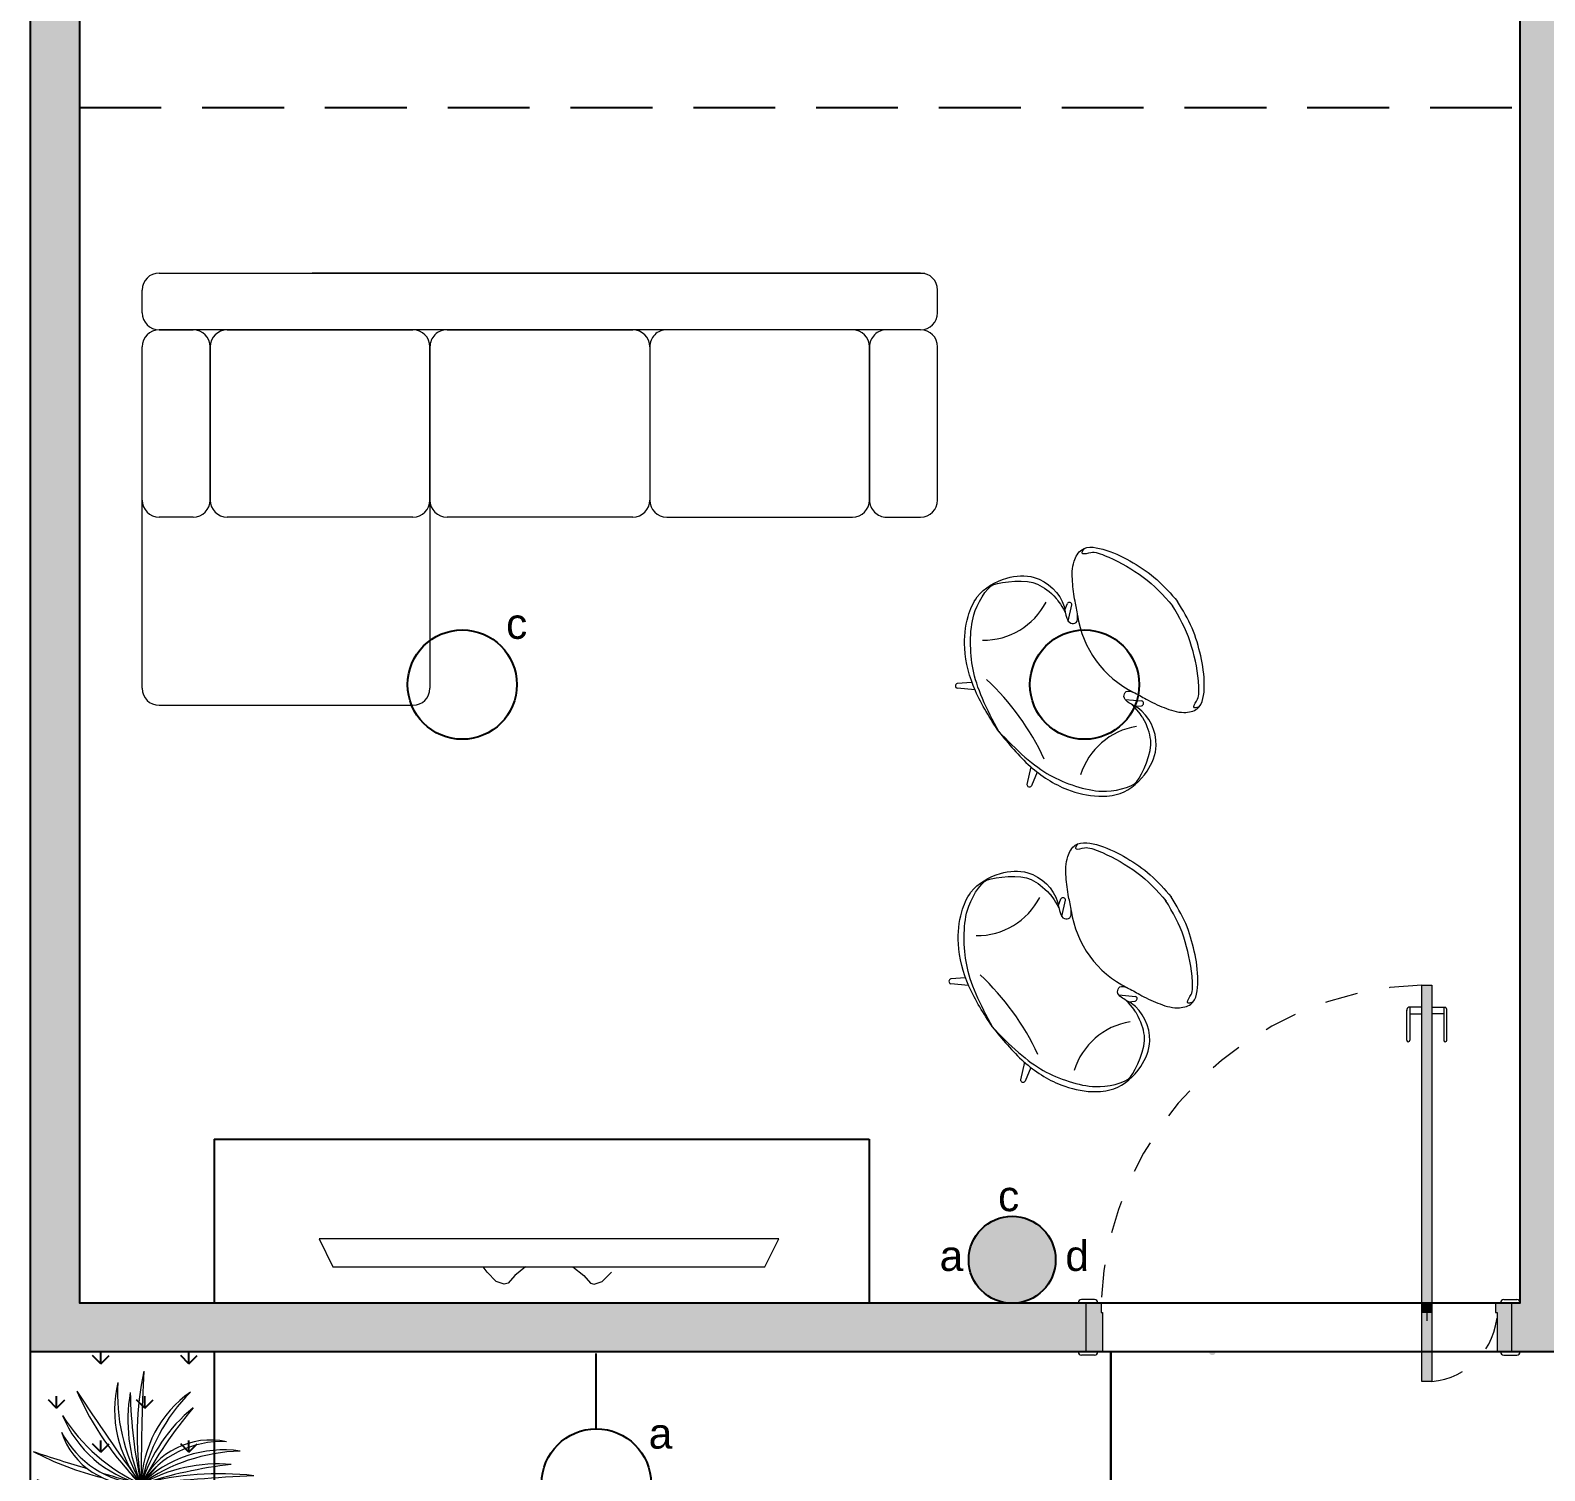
# Model space of a CAD drawing. Header units: inches. Extents: x 2 to 116, y 2 to 108.
# Drawn here: x 47.52 to 52.145, y 38.405 to 42.804 of the extents above; entities that cross this region are included whole.
import ezdxf

# ---------------------------------------------------------------- set-up
doc = ezdxf.new("R2010")
doc.units = ezdxf.units.IN
doc.header["$MEASUREMENT"] = 0
doc.linetypes.add('( Hidden )', pattern=[0.375, 0.25, -0.125])
doc.linetypes.add('ACAD_ISO02W100', pattern=[15, 12, -3])
for name, color, linetype, lineweight in [('03.1 PAREDES', 250, 'Continuous', 25), ('04 ESQUADRIAS', 252, 'Continuous', 9), ('13 MOBÍLIA', 252, 'Continuous', 9)]:
    doc.layers.add(name, color=color, linetype=linetype, lineweight=lineweight)
doc.layers.add('06 COTAS', color=7, linetype='Continuous', lineweight=9, true_color=0x96363a)
doc.layers.add('16.1 VEGETAÇÃO', color=7, linetype='Continuous', lineweight=9, true_color=0x87cb61)
for name, color, linetype in [('ILUMINAÇÃO', 10, 'Continuous'), ('INTERRUPTORES', 106, 'Continuous'), ('PLANTA TUGS_TUES', 7, 'Continuous')]:
    doc.layers.add(name, color=color, linetype=linetype)
doc.styles.get("Standard").update_dxf_attribs({"font": 'arial.ttf'})

# ---------------------------------------------------------------- blocks, each defined once
blk = doc.blocks.new("TV 58''")
at = {"layer": '13 MOBÍLIA'}
for p, q in [((-0.163, -0.0171), (-0.1909, -0.0457)), ((-0.1381, -0.0088), (-0.163, -0.0171)), ((-0.1268, -0.0118), (-0.1381, -0.0088)), ((-0.1064, -0.0352), (-0.1268, -0.0118)), ((-0.0734, -0.062), (-0.1064, -0.0352)), ((0.0716, -0.062), (0.1046, -0.0352)), ((0.1046, -0.0352), (0.125, -0.0118)), ((0.125, -0.0118), (0.1363, -0.0088)), ((0.1363, -0.0088), (0.1612, -0.0171)), ((0.1612, -0.0171), (0.1891, -0.0457)), ((0.1891, -0.0457), (0.2011, -0.062)), ((-0.6595, -0.062), (-0.702, -0.1474)), ((0.6595, -0.062), (-0.6595, -0.062)), ((0.7016, -0.1474), (0.6595, -0.062)), ((-0.702, -0.1474), (0.7016, -0.1474))]:
    blk.add_line(p, q, dxfattribs=at)
blk = doc.blocks.new('SOFA 3 LUGARES COM CHAISE')
at = {"layer": '13 MOBÍLIA'}
for p, q in [((-0.065, 1.65), (-1.034, 1.65)), ((-1.099, 0.8666), (-1.099, 1.585)), ((0, 1.585), (0, 0.8666)), ((-2.8419, 0.9316), (-2.9719, 0.9316)), ((-2.9719, 0.9316), (-2.9719, 0.9316)), ((-2.0029, 0.9316), (-2.7119, 0.9316)), ((-1.8729, 0.9316), (-1.164, 0.9316)), ((-1.034, 0.9316), (-0.325, 0.9316)), ((-0.195, 0.9316), (-0.065, 0.9316)), ((-0.065, 0.9316), (-0.065, 0.9316)), ((-3.0369, 0.8666), (-3.0369, 0.2816)), ((-2.7769, 0.8666), (-2.7769, 0.2816)), ((-2.7769, 0.2816), (-2.7769, 0.8666)), ((-1.9379, 0.2816), (-1.9379, 0.8666)), ((-1.099, 0.2816), (-1.099, 0.8666)), ((-1.099, 0.8666), (-1.099, 0.2816)), ((-0.26, 0.8666), (-0.26, 0.2816)), ((-0.26, 0.2816), (-0.26, 0.8666)), ((0, 0.8666), (0, 0.2816)), ((-2.9719, 0.2166), (-2.8419, 0.2166)), ((-2.9719, 0.2166), (-0.065, 0.2166)), ((-2.7119, 0.2166), (-2.0029, 0.2166)), ((-1.164, 0.2166), (-1.8729, 0.2166)), ((-0.325, 0.2166), (-1.034, 0.2166)), ((-0.065, 0.2166), (-0.195, 0.2166)), ((-3.0369, 0.1516), (-3.0369, 0.065)), ((0, 0.1516), (0, 0.065)), ((-0.065, 0), (-2.9879, 0)), ((-2.9719, 0), (-0.649, 0))]:
    blk.add_line(p, q, dxfattribs=at)
for centre, start, end in [((-1.034, 1.585), 90, 180), ((-0.065, 1.585), 0, 90), ((-2.9719, 0.8666), 90, 180), ((-2.8419, 0.8666), 360, 90), ((-2.7119, 0.8666), 90, 180), ((-2.0029, 0.8666), 0, 90), ((-1.8729, 0.8666), 90, 180), ((-1.164, 0.8666), 0, 90), ((-1.034, 0.8666), 90, 180), ((-0.325, 0.8666), 0, 90), ((-0.195, 0.8666), 90, 180), ((-0.065, 0.8666), 0, 90), ((-2.9719, 0.2816), 180, 270), ((-2.8419, 0.2816), 270, 0), ((-2.7119, 0.2816), 180, 270), ((-2.0029, 0.2816), 270, 0), ((-1.8729, 0.2816), 180, 270), ((-1.164, 0.2816), 270, 0), ((-1.034, 0.2816), 180, 270), ((-0.325, 0.2816), 270, 360), ((-0.195, 0.2816), 180, 270), ((-0.065, 0.2816), 270, 360), ((-2.9719, 0.1516), 90, 180), ((-0.065, 0.1516), 0, 90), ((-2.9719, 0.065), 180, 270), ((-0.065, 0.065), 270, 360)]:
    blk.add_arc(centre, 0.065, start, end, dxfattribs=at)
blk = doc.blocks.new('CADEIRA ESTAR 02')
at = {"layer": '13 MOBÍLIA', "ltscale": 0.1}
for p, q in [((-0.1478, 0.2925), (-0.1814, 0.3307)), ((0.1478, 0.2925), (0.1814, 0.3307)), ((-0.1822, 0.3041), (-0.1929, 0.3217)), ((0.1822, 0.3041), (0.1929, 0.3217)), ((-0.1694, -0.0554), (-0.1929, -0.0939)), ((-0.1451, -0.0616), (-0.1814, -0.1029)), ((0.1451, -0.0616), (0.1814, -0.1029)), ((0.1694, -0.0554), (0.1929, -0.0939))]:
    blk.add_line(p, q, dxfattribs=at)
for centre, radius, start, end in [((-0.1859, 0.3247), 0.00753, 52.9548, 202.7824), ((0, 0.6037), 0.3136, 242.2295, 297.7705), ((0.1859, 0.3247), 0.00753, 337.2176, 127.0452), ((-0.4276, 0.1751), 0.2158, 323.4202, 26.6325), ((0.4276, 0.1751), 0.2158, 153.3675, 216.5798), ((0, -0.7926), 0.7926, 79.0911, 100.9089), ((-0.1859, -0.0968), 0.00753, 157.2176, 307.0452), ((0.1859, -0.0968), 0.00753, 232.9548, 22.7824)]:
    blk.add_arc(centre, radius, start, end, dxfattribs=at)
at = {"layer": '13 MOBÍLIA', "ltscale": 0.2}
for points in [[(0, -0.0776), (-0.1427, -0.0621), (-0.2665, -0.0121), (-0.3393, 0.0534), (-0.3709, 0.1112), (-0.3643, 0.2178), (-0.3171, 0.2865), (-0.1915, 0.3081), (-0.1579, 0.2943), (-0.1383, 0.2948), (-0.1303, 0.3092), (-0.1439, 0.3248), (-0.1846, 0.3446), (-0.238, 0.3739), (-0.2854, 0.4145), (-0.3, 0.4537), (-0.2554, 0.5129), (-0.1756, 0.5573), (-0.0919, 0.5856), (0, 0.5976)], [(0, -0.0776), (0.1427, -0.0621), (0.2665, -0.0121), (0.3393, 0.0534), (0.3709, 0.1112), (0.3643, 0.2178), (0.3171, 0.2865), (0.1915, 0.3081), (0.1579, 0.2943), (0.1383, 0.2948), (0.1303, 0.3092), (0.1439, 0.3248), (0.1846, 0.3446), (0.238, 0.3739), (0.2854, 0.4145), (0.3, 0.4537), (0.2554, 0.5129), (0.1756, 0.5573), (0.0919, 0.5856), (0, 0.5976)]]:
    blk.add_spline(points, degree=3, dxfattribs=at)
at = {"layer": '13 MOBÍLIA', "ltscale": 0.1}
for points, knots in [([(-0.2989, 0.4617), (-0.2905, 0.4284), (-0.2807, 0.4669), (-0.2675, 0.4863), (-0.2476, 0.4983), (-0.1978, 0.5279), (-0.1614, 0.5435), (-0.0823, 0.5695), (-0.0418, 0.574), (0.0014, 0.5777), (0.0016, 0.5777), (0.0017, 0.5777)], [1.0460733, 1.0460733, 1.0460733, 1.0460733, 1.094915, 1.094915, 1.148839, 1.148839, 1.278443, 1.278443, 1.4080471, 1.4080471, 1.4084612, 1.4084612, 1.4084612, 1.4084612]), ([(0.2989, 0.4617), (0.2905, 0.4284), (0.2807, 0.4669), (0.2675, 0.4863), (0.2476, 0.4983), (0.1978, 0.5279), (0.1614, 0.5435), (0.0823, 0.5695), (0.0418, 0.574), (-0.0014, 0.5777), (-0.0016, 0.5777), (-0.0017, 0.5777)], [1.0460733, 1.0460733, 1.0460733, 1.0460733, 1.094915, 1.094915, 1.148839, 1.148839, 1.278443, 1.278443, 1.4080471, 1.4080471, 1.4084612, 1.4084612, 1.4084612, 1.4084612]), ([(0.0021, -0.0775), (-0.0771, -0.0678), (-0.1509, -0.0526), (-0.2474, -0.0068), (-0.3017, 0.0306), (-0.3533, 0.0964), (-0.3786, 0.1498), (-0.3645, 0.199), (-0.327, 0.2663), (-0.2753, 0.2923), (-0.2553, 0.3001), (-0.2242, 0.3031), (-0.204, 0.3051), (-0.1748, 0.3007)], [0, 0, 0, 0, 0.1977182, 0.1977182, 0.3954364, 0.3954364, 0.5235526, 0.5235526, 0.6516687, 0.6516687, 0.7247006, 0.7247006, 0.7265872, 0.7265872, 0.7265872, 0.7265872]), ([(-0.0021, -0.0775), (0.0771, -0.0678), (0.1509, -0.0526), (0.2474, -0.0068), (0.3017, 0.0306), (0.3533, 0.0964), (0.3786, 0.1498), (0.3645, 0.199), (0.327, 0.2663), (0.2753, 0.2923), (0.2553, 0.3001), (0.2242, 0.3031), (0.204, 0.3051), (0.1748, 0.3007)], [0, 0, 0, 0, 0.1977182, 0.1977182, 0.3954364, 0.3954364, 0.5235526, 0.5235526, 0.6516687, 0.6516687, 0.7247006, 0.7247006, 0.7265872, 0.7265872, 0.7265872, 0.7265872])]:
    blk.add_open_spline(points, degree=3, knots=knots, dxfattribs=at)
blk = doc.blocks.new('VEGETAÇAO 02')
at = {"layer": '16.1 VEGETAÇÃO'}
blk.add_circle((0, 0), 0.000151, dxfattribs=at)
for centre, radius, start, end in [((0.8912, 0.1519), 0.904, 167.682, 189.6659), ((6.3753, 0.0256), 6.3754, 177.12996, 180.22861), ((0.6318, 0.6464), 0.9039, 203.6596, 225.6474), ((5.1441, 3.7661), 6.3754, 213.1083, 216.20694), ((0.2754, 0.2267), 0.3567, 166.3855, 219.4367), ((0.483, 0.2743), 0.5554, 176.2495, 209.5814), ((0.4476, 0.1954), 0.4884, 170.0574, 203.5585), ((1.3855, 0.3075), 1.4192, 181.1217, 192.5058), ((0.3566, -0.0098), 0.3567, 125.3579, 178.4092), ((0.5444, -0.1101), 0.5554, 135.2219, 168.5539), ((0.4659, -0.1465), 0.4884, 129.0298, 162.531), ((1.2471, -0.6775), 1.4192, 140.0941, 151.4783), ((0.0897, 0.3452), 0.3567, 202.3638, 255.4151), ((0.2297, 0.5057), 0.5554, 212.2278, 245.5598), ((-0.0224, 0.232), 0.2329, 198.2991, 275.5394), ((0.0202, 0.297), 0.2977, 207.6507, 266.0762), ((0.0918, 0.8992), 0.9039, 242.1737, 256.451), ((1.6799, 6.1501), 6.3754, 251.62238, 253.18732), ((0.2115, -0.0984), 0.2332, 77.936, 155.0117), ((0.246, -0.1677), 0.2977, 87.265, 145.6907), ((0.2525, -0.252), 0.3567, 81.9782, 135.0296), ((0.3201, -0.4539), 0.5554, 91.8422, 125.1743), ((0.1909, 0.2285), 0.2977, 216.81, 230.0978), ((0.238, -0.4265), 0.4884, 85.6501, 119.1514), ((0.441, -1.349), 1.4192, 96.7144, 108.0986), ((4.8263, -4.1656), 6.3754, 138.56552, 139.20101), ((-0.1448, 0.326), 0.3567, 240.8779, 293.9291), ((-0.1352, 0.5387), 0.5554, 250.7419, 284.0738), ((1.6799, 6.1501), 6.3754, 253.6156, 254.72102), ((0.0918, 0.8992), 0.9039, 262.272, 264.1614), ((0.2381, -0.872), 0.9039, 83.274, 105.2619), ((0.6468, -6.3425), 6.3754, 92.72266, 95.82132), ((0.0205, -0.3561), 0.3567, 40.2209, 93.2725), ((-0.546, 0.7203), 0.9039, 285.164, 307.1518), ((-2.9648, 5.644), 6.3754, 294.61269, 297.71133), ((-0.3282, 0.1397), 0.3567, 283.8682, 336.9196), ((-0.4662, 0.3019), 0.5554, 293.7322, 327.0642), ((-0.2908, 0.0639), 0.2977, 289.1551, 347.5807), ((-0.2329, 0.0125), 0.2332, 279.826, 356.9018), ((-0.4877, -0.0257), 0.4884, 329.5013, 3.0026), ((-0.3374, -0.1156), 0.3567, 325.8294, 18.8809), ((-0.5485, -0.0873), 0.5554, 335.6934, 9.0255), ((-5.9784, 2.2146), 6.3754, 338.8993, 339.67256), ((-6.1066, -1.8314), 6.3754, 13.59432, 16.69298), ((-0.3194, -0.3696), 0.4884, 49.0059, 49.153), ((-0.0567, -0.2262), 0.2332, 358.8077, 75.8836), ((-0.0635, -0.5518), 0.5554, 50.0849, 83.4171), ((-0.1064, -0.4767), 0.4884, 43.8928, 77.3942), ((-0.1183, -0.2732), 0.2977, 8.1367, 66.5625), ((-0.3739, -0.3142), 0.4884, 6.5217, 40.0231), ((-1.2416, -0.6875), 1.4192, 17.5861, 28.9702), ((-0.8114, -0.3983), 0.9039, 4.1457, 26.1335), ((-0.5694, -1.3), 1.4192, 54.9572, 66.3414), ((-0.5231, -0.7372), 0.9039, 43.1496, 54.6316), ((-4.4929, -4.5232), 6.3754, 43.15153, 45.1911), ((-1.1194, -0.8773), 1.4221, 26.7217, 35.9709), ((-0.8876, 0.1706), 0.9039, 327.1252, 343.7246), ((-1.4053, 0.1986), 1.4192, 340.5657, 350.0002), ((-0.3194, -0.3696), 0.4884, 15.6515, 40.72), ((-5.9784, 2.2146), 6.3754, 336.57392, 338.38477), ((-0.5231, -0.7372), 0.9039, 32.6438, 40.585), ((-4.4929, -4.5232), 6.3754, 42.09245, 42.98121)]:
    blk.add_arc(centre, radius, start, end, dxfattribs=at)
blk = doc.blocks.new('PORTA 120 PIVOTANDE')
at = {"layer": '04 ESQUADRIAS'}
for p, q in [((-0.275, -0.09), (-0.275, 1.12)), ((-0.275, 1.12), (-0.245, 1.12)), ((-0.245, 1.12), (-0.245, -0.09)), ((-0.3215, 0.9523), (-0.3215, 1.0436)), ((-0.275, 1.0523), (-0.315, 1.0523)), ((-0.3115, 1.0523), (-0.3115, 0.9523)), ((-0.3115, 1.0323), (-0.275, 1.0323)), ((-0.245, 1.0523), (-0.205, 1.0523)), ((-0.2085, 1.0323), (-0.245, 1.0323)), ((-0.2085, 1.0523), (-0.2085, 0.9523)), ((-0.1985, 0.9523), (-0.1985, 1.0436)), ((-1.325, 0.15), (-1.3, 0.15)), ((-1.275, 0.16), (-1.315, 0.16)), ((-1.3, 0), (-1.3, 0.15)), ((-1.265, 0.15), (-1.255, 0.15)), ((-1.255, 0.15), (-1.255, 0.12)), ((-0.035, 0.15), (-0.05, 0.15)), ((-0.05, 0.15), (-0.05, 0.12)), ((-0.025, 0.16), (0.015, 0.16)), ((0, 0), (0, 0.15)), ((0.025, 0.15), (0, 0.15)), ((-1.255, 0.12), (-1.25, 0.12)), ((-1.25, 0.12), (-1.25, 0)), ((-0.05, 0.12), (-0.045, 0.12)), ((-0.045, 0.12), (-0.045, 0)), ((-1.325, 0), (-1.3, 0)), ((-1.25, 0), (-1.265, 0)), ((-0.045, 0), (-0.035, 0)), ((0.025, 0), (0, 0)), ((-1.275, -0.01), (-1.315, -0.01)), ((-0.025, -0.01), (0.015, -0.01)), ((-0.245, -0.09), (-0.275, -0.09))]:
    blk.add_line(p, q, dxfattribs=at)
at = {"layer": '04 ESQUADRIAS', "linetype": 'ACAD_ISO02W100', "ltscale": 0.005}
for p, q in [((-0.26, 0.145), (-0.26, 0.095)), ((-0.245, 0.12), (-0.275, 0.12))]:
    blk.add_line(p, q, dxfattribs=at)
for centre, radius, start, end in [((-0.2443, 0.1089), 1.0116, 91.7413, 177.6709), ((-0.2619, 0.1263), 0.217, 274.4612, 358.3332)]:
    blk.add_arc(centre, radius, start, end, dxfattribs=at)
at = {"layer": '04 ESQUADRIAS'}
for centre, radius, start, end in [((-0.3115, 1.043), 0.01, 110.1921, 183.5236), ((-0.2085, 1.043), 0.01, 356.4764, 69.8079), ((-0.3165, 0.9523), 0.005, 180, 0), ((-0.2035, 0.9523), 0.005, 180, 0), ((-1.315, 0.15), 0.01, 90, 180), ((-1.275, 0.15), 0.01, 0, 90), ((-0.025, 0.15), 0.01, 90, 180), ((0.015, 0.15), 0.01, 0, 90), ((-1.315, 0), 0.01, 180, 270), ((-1.275, 0), 0.01, 270, 0), ((-0.025, 0), 0.01, 180, 270), ((0.015, 0), 0.01, 270, 0)]:
    blk.add_arc(centre, radius, start, end, dxfattribs=at)
blk = doc.blocks.new('Interruptor Paralelo')
at = {"transparency": 33554595}
h = blk.add_hatch(color=256, dxfattribs=at)
h.dxf.hatch_style = 1
h.paths.add_polyline_path([(59.132, 10.8454, 1), (59.3974, 10.8454, 1)])
at = {"layer": 'INTERRUPTORES', "color": 3}
blk.add_circle((59.2647, 10.8454), 0.1327, dxfattribs=at)

msp = doc.modelspace()

# ---------------------------------------------------------------- hatches: boundary and pattern name
at = {"layer": '03.1 PAREDES', "true_color": 0xe29d6e}
h = msp.add_hatch(color=33, dxfattribs=at)
h.dxf.hatch_style = 1
h.paths.add_polyline_path([(51.8001, 39.8882), (51.7701, 39.8882), (51.7701, 38.9182), (51.8001, 38.9182)])
h = msp.add_hatch(color=33, dxfattribs=at)
h.dxf.hatch_style = 1
h.paths.add_polyline_path([(50.7951, 38.8882), (50.7901, 38.8882), (50.7901, 38.9182), (50.7451, 38.9182), (50.7451, 38.7682), (50.7951, 38.7682)])
h = msp.add_hatch(color=33, dxfattribs=at)
h.dxf.hatch_style = 1
h.paths.add_polyline_path([(51.8001, 38.9182), (51.7701, 38.9182), (51.7701, 38.8882), (51.8001, 38.8882)])
h = msp.add_hatch(color=33, dxfattribs=at)
h.dxf.hatch_style = 1
h.paths.add_polyline_path([(52.0451, 38.9182), (51.9951, 38.9182), (51.9951, 38.8882), (52.0001, 38.8882), (52.0001, 38.7682), (52.0101, 38.7682), (52.0451, 38.7682)])
h = msp.add_hatch(color=33, dxfattribs=at)
h.dxf.hatch_style = 1
h.paths.add_polyline_path([(51.8001, 38.8882), (51.7701, 38.8882), (51.7701, 38.7682), (51.8001, 38.7682)])
h = msp.add_hatch(color=33, dxfattribs=at)
h.dxf.hatch_style = 1
h.paths.add_polyline_path([(51.8001, 38.7682), (51.7701, 38.7682), (51.7701, 38.6782), (51.8001, 38.6782)])
at = {"layer": 'PLANTA TUGS_TUES'}
h = msp.add_hatch(color=256, dxfattribs=at)
h.dxf.hatch_style = 1
h.paths.add_polyline_path([(47.6701, 46.2182), (48.9509, 46.2182), (48.9509, 46.3682), (47.5201, 46.3682), (47.5201, 38.9182), (47.6701, 38.9182)])
h.paths.add_polyline_path([(52.2201, 46.2182), (52.0701, 46.2182), (52.0701, 45.9532), (52.2201, 45.9532), (52.2201, 45.9782)])
h.paths.add_polyline_path([(52.2201, 46.3682), (50.9509, 46.3682), (50.9509, 46.2182), (52.0701, 46.2182), (52.2201, 46.2182)])
h = msp.add_hatch(color=256, dxfattribs=at)
h.dxf.hatch_style = 1
h.paths.add_polyline_path([(52.2201, 44.8432), (52.0701, 44.8432), (52.0701, 38.9182), (52.2201, 38.9182)])
h.paths.add_polyline_path([(52.2301, 46.2082), (52.2201, 46.2082), (52.2201, 46.2182), (52.0701, 46.2182), (52.0701, 46.2082), (52.0601, 46.2082), (52.0601, 45.9682), (52.0701, 45.9682), (52.0701, 45.9432), (52.2201, 45.9432), (52.2201, 45.9682), (52.2301, 45.9682)])
h.paths.add_polyline_path([(53.2201, 46.3682), (53.1451, 46.3682), (53.1451, 46.2182), (53.1701, 46.2182), (53.2201, 46.2182)])
h.paths.add_polyline_path([(53.3701, 46.2082), (53.3701, 46.2182), (53.2201, 46.2182), (53.2201, 46.1832), (53.3701, 46.1832)])
h.paths.add_polyline_path([(55.8701, 46.3682), (53.2201, 46.3682), (53.2201, 46.2182), (55.8701, 46.2182)])
at = {"layer": 'PLANTA TUGS_TUES', "true_color": 0xe29d6e}
h = msp.add_hatch(color=33, dxfattribs=at)
h.dxf.hatch_style = 1
h.paths.add_polyline_path([(51.8001, 39.8882), (51.7701, 39.8882), (51.7701, 38.9182), (51.8001, 38.9182)])
h = msp.add_hatch(color=33, dxfattribs=at)
h.dxf.hatch_style = 1
h.paths.add_polyline_path([(51.8001, 39.8882), (51.7701, 39.8882), (51.7701, 38.9182), (51.8001, 38.9182)])
at = {"layer": 'PLANTA TUGS_TUES'}
h = msp.add_hatch(color=256, dxfattribs=at)
h.dxf.hatch_style = 1
edge = h.paths.add_edge_path()
edge.add_line((50.7451, 38.9182), (47.6701, 38.9182))
edge.add_line((47.6701, 38.9182), (47.5201, 38.9182))
edge.add_line((47.5201, 38.9182), (47.5201, 38.7682))
edge.add_line((47.5201, 38.7682), (50.8201, 38.7682))
edge.add_line((50.8201, 38.7682), (51.1401, 38.7682))
edge.add_arc((51.1301, 38.7682), 0.01, 180, 359.9993, ccw=False)
edge.add_line((51.1201, 38.7682), (50.7451, 38.7682))
edge.add_line((50.7451, 38.7682), (50.7451, 38.9182))
h = msp.add_hatch(dxfattribs=at)
h.set_pattern_fill('GRASS', color=256, scale=0.0075)
h.set_pattern_definition([(90, (1902.74176, 1245.00439), (-0.134703842, 0.134703842), [0.03571875, -0.233688934]), (45, (1902.74176, 1245.00439), (-0.134703842, 0.134703842), [0.03571875, -0.15478125]), (135, (1902.74176, 1245.00439), (-0.134703842, -0.134703842), [0.03571875, -0.15478125])])
h.paths.add_polyline_path([(47.5201, 38.7682), (48.0821, 38.9182), (48.0821, 32.7682), (47.5201, 32.7682)])
at = {"layer": 'PLANTA TUGS_TUES', "true_color": 0xe29d6e}
h = msp.add_hatch(color=33, dxfattribs=at)
h.dxf.hatch_style = 1
h.paths.add_polyline_path([(50.7951, 38.8882), (50.7901, 38.8882), (50.7901, 38.9182), (50.7451, 38.9182), (50.7451, 38.7682), (50.7951, 38.7682)])
h = msp.add_hatch(color=33, dxfattribs=at)
h.dxf.hatch_style = 1
h.paths.add_polyline_path([(50.7951, 38.8882), (50.7901, 38.8882), (50.7901, 38.9182), (50.7451, 38.9182), (50.7451, 38.7682), (50.7951, 38.7682)])
h = msp.add_hatch(color=33, dxfattribs=at)
h.dxf.hatch_style = 1
h.paths.add_polyline_path([(51.8001, 38.9182), (51.7701, 38.9182), (51.7701, 38.8882), (51.8001, 38.8882)])
h = msp.add_hatch(color=33, dxfattribs=at)
h.dxf.hatch_style = 1
h.paths.add_polyline_path([(51.8001, 38.9182), (51.7701, 38.9182), (51.7701, 38.8882), (51.8001, 38.8882)])
h = msp.add_hatch(color=33, dxfattribs=at)
h.dxf.hatch_style = 1
h.paths.add_polyline_path([(52.0451, 38.9182), (51.9951, 38.9182), (51.9951, 38.8882), (52.0001, 38.8882), (52.0001, 38.7682), (52.0101, 38.7682), (52.0451, 38.7682)])
h = msp.add_hatch(color=33, dxfattribs=at)
h.dxf.hatch_style = 1
h.paths.add_polyline_path([(52.0451, 38.9182), (51.9951, 38.9182), (51.9951, 38.8882), (52.0001, 38.8882), (52.0001, 38.7682), (52.0101, 38.7682), (52.0451, 38.7682)])
at = {"layer": 'PLANTA TUGS_TUES'}
h = msp.add_hatch(color=256, dxfattribs=at)
h.dxf.hatch_style = 1
h.paths.add_polyline_path([(56.0201, 38.9102), (56.0201, 38.9182), (52.0451, 38.9182), (52.0451, 38.7682), (52.0701, 38.7682), (52.9826, 38.7682), (56.0201, 38.7682)])
at = {"layer": 'PLANTA TUGS_TUES', "true_color": 0xe29d6e}
h = msp.add_hatch(color=33, dxfattribs=at)
h.dxf.hatch_style = 1
h.paths.add_polyline_path([(51.8001, 38.8882), (51.7701, 38.8882), (51.7701, 38.7682), (51.8001, 38.7682)])
h = msp.add_hatch(color=33, dxfattribs=at)
h.dxf.hatch_style = 1
h.paths.add_polyline_path([(51.8001, 38.8882), (51.7701, 38.8882), (51.7701, 38.7682), (51.8001, 38.7682)])
h = msp.add_hatch(color=33, dxfattribs=at)
h.dxf.hatch_style = 1
h.paths.add_polyline_path([(51.8001, 38.7682), (51.7701, 38.7682), (51.7701, 38.6782), (51.8001, 38.6782)])
h = msp.add_hatch(color=33, dxfattribs=at)
h.dxf.hatch_style = 1
h.paths.add_polyline_path([(51.8001, 38.7682), (51.7701, 38.7682), (51.7701, 38.6782), (51.8001, 38.6782)])

# ---------------------------------------------------------------- linework, layer by layer
msp.add_lwpolyline([(57.5201, 52.7682), (47.5201, 52.7682), (47.5201, 30.2682), (57.5201, 30.2682)], close=True)
for points in [[(52.0701, 45.9032), (52.0701, 46.2182), (47.6701, 46.2182), (47.6701, 38.9182), (52.0701, 38.9182), (52.0701, 45.0423)], [(57.5201, 38.7682), (47.5201, 38.7682)], [(52.3201, 37.0682), (50.8201, 37.0682), (50.8201, 38.7682)]]:
    msp.add_lwpolyline(points)
at = {"layer": '06 COTAS'}
for p in [(47.8201, 38.9182), (47.9701, 38.9182), (48.1201, 38.9182), (48.2701, 38.9182), (48.4201, 38.9182), (48.5701, 38.9182), (48.7201, 38.9182), (48.8701, 38.9182), (49.0201, 38.9182), (49.1701, 38.9182), (49.3201, 38.9182), (49.4701, 38.9182), (49.6201, 38.9182), (49.7701, 38.9182), (49.9201, 38.9182), (50.0701, 38.9182), (50.2201, 38.9182), (50.3701, 38.9182), (50.5201, 38.9182), (50.6701, 38.9182), (50.8201, 38.9182), (50.9701, 38.9182), (51.1201, 38.9182), (51.2701, 38.9182), (51.4201, 38.9182), (51.5701, 38.9182), (51.7201, 38.9182), (51.8701, 38.9182), (52.0201, 38.9182), (50.8201, 38.7682)]:
    msp.add_point(p, dxfattribs=at)
at = {"layer": 'ILUMINAÇÃO', "color": 6}
msp.add_line((49.2488, 38.5334), (49.2488, 38.7631), dxfattribs=at)
at = {"layer": 'ILUMINAÇÃO'}
for centre in [(48.8394, 40.8057), (50.7398, 40.8057), (49.2488, 38.3666)]:
    msp.add_circle(centre, 0.1669, dxfattribs=at)
at = {"layer": 'PLANTA TUGS_TUES'}
for p, q in [((47.5201, 52.7682), (47.5201, 32.7682)), ((47.5201, 52.7682), (47.5201, 32.7682)), ((47.6701, 46.2182), (47.6701, 38.9182)), ((47.6701, 46.2182), (47.6701, 38.9182)), ((52.0701, 38.9182), (52.0701, 44.8932)), ((52.0701, 38.9182), (52.0701, 43.6933)), ((48.0821, 39.4182), (50.0821, 39.4182)), ((48.0821, 39.4182), (48.0821, 38.9182)), ((50.0821, 39.4182), (50.0821, 38.9182)), ((47.6701, 38.9182), (52.0701, 38.9182)), ((47.6701, 38.9182), (52.0701, 38.9182)), ((57.5201, 38.7682), (47.5201, 38.7682)), ((57.5201, 38.7682), (47.5201, 38.7682)), ((48.0821, 38.7682), (48.0821, 32.7682)), ((50.8201, 38.7682), (50.8201, 37.0682)), ((50.8201, 38.7682), (50.8201, 37.0682))]:
    msp.add_line(p, q, dxfattribs=at)
at = {"layer": 'PLANTA TUGS_TUES', "linetype": '( Hidden )'}
msp.add_line((47.6701, 42.5682), (52.0701, 42.5682), dxfattribs=at)

# ---------------------------------------------------------------- block references
at = {"layer": '04 ESQUADRIAS'}
msp.add_blockref('PORTA 120 PIVOTANDE', (52.0451, 38.7682), dxfattribs=at)
at = {"layer": 'INTERRUPTORES'}
msp.add_blockref('Interruptor Paralelo', (-8.746, 28.2041), dxfattribs=at)
at = {"layer": 'PLANTA TUGS_TUES', "xscale": 0.8, "yscale": 0.8, "zscale": 0.8, "rotation": 179.9999999999993}
msp.add_blockref('SOFA 3 LUGARES COM CHAISE', (47.8616, 42.0625), dxfattribs=at)
at = {"layer": 'PLANTA TUGS_TUES'}
for name, p, rotation in [('CADEIRA ESTAR 02', (50.5404, 40.7082), 305.9987804984566), ('CADEIRA ESTAR 02', (50.5209, 39.8062), 305.9987804984566), ("TV 58''", (49.1041, 38.9663), 179.9999999999993)]:
    msp.add_blockref(name, p, dxfattribs=dict(at, rotation=rotation))
for name, p in [('PORTA 120 PIVOTANDE', (52.0451, 38.7682)), ('PORTA 120 PIVOTANDE', (52.0451, 38.7682)), ('VEGETAÇAO 02', (47.8589, 38.3644))]:
    msp.add_blockref(name, p, dxfattribs=at)

# ---------------------------------------------------------------- texts
at = {"layer": 'ILUMINAÇÃO', "char_height": 0.0928, "attachment_point": 1}
for s, insert in [('c', (48.9731, 41.0383)), ('a', (49.4087, 38.5657))]:
    msp.add_mtext_dynamic_manual_height_columns(s, width=0.092805, gutter_width=0.464, heights=[0.0564], dxfattribs=dict(at, insert=insert))
at = {"layer": 'INTERRUPTORES', "char_height": 0.0928, "attachment_point": 1}
for s, insert in [('c', (50.4757, 39.2907)), ('a', (50.2972, 39.1082)), ('d', (50.6813, 39.1084))]:
    msp.add_mtext_dynamic_manual_height_columns(s, width=0.092805, gutter_width=0.464, heights=[0.0564], dxfattribs=dict(at, insert=insert))

doc.saveas('drawing.dxf')
